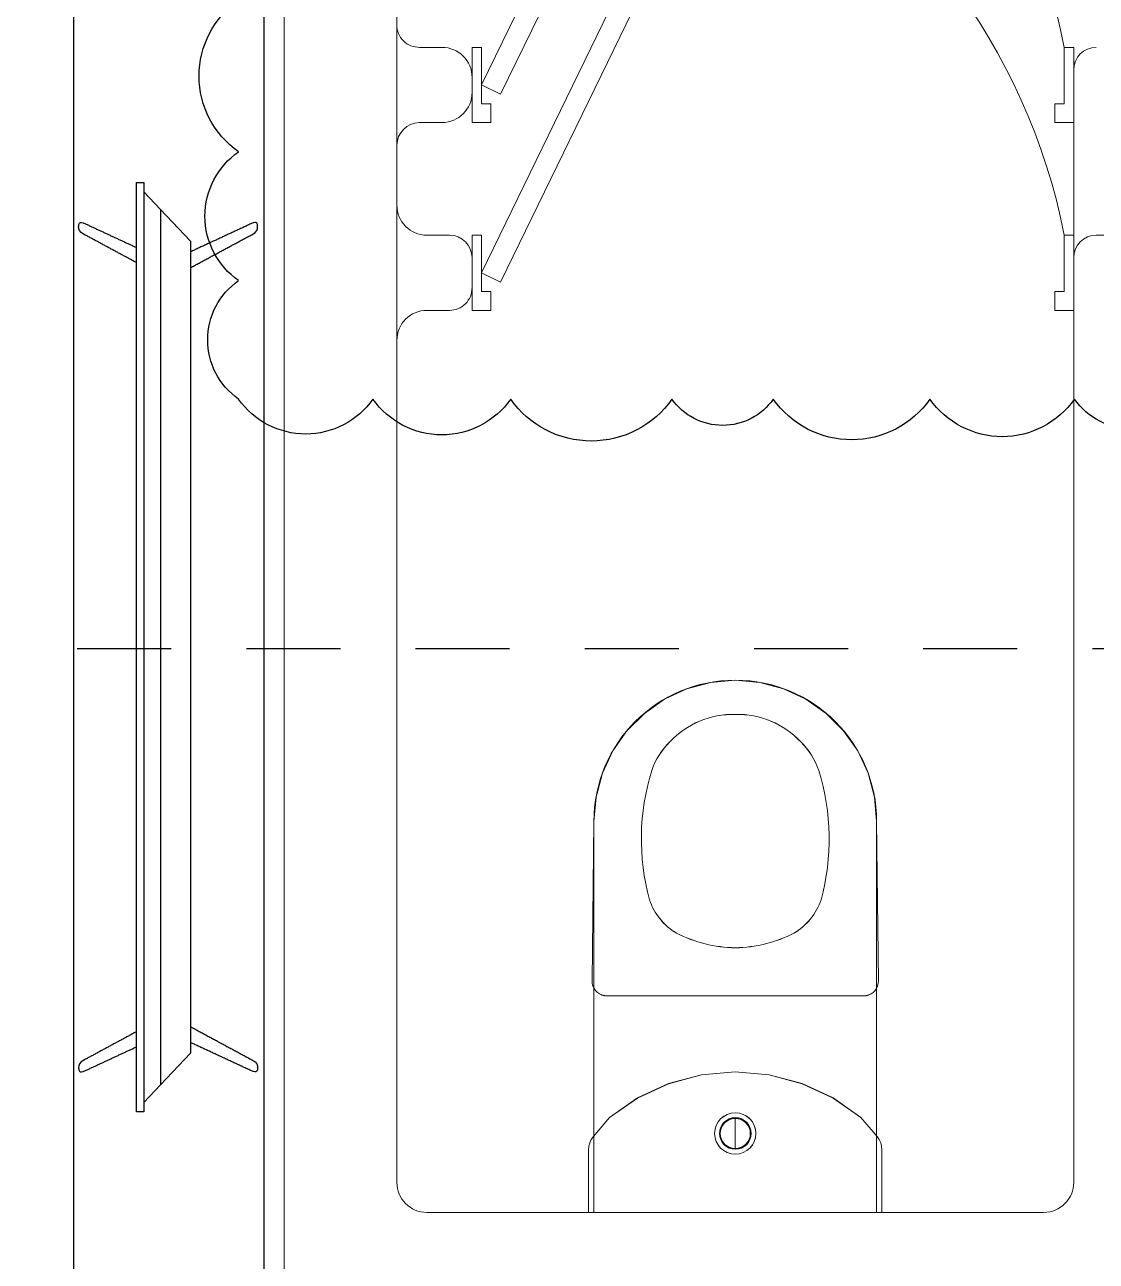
# Model space of a CAD drawing. Header units: metres. Extents: x -232 to 581, y 30 to 789.
# Drawn here: x 222.118 to 223.543, y 673.731 to 675.376 of the extents above; entities that cross this region are included whole.
import ezdxf

# ---------------------------------------------------------------- set-up
doc = ezdxf.new("R2010")
doc.units = ezdxf.units.M
doc.linetypes.add('HIDDEN2', pattern=[0.1875, 0.125, -0.0625])
for name, color, linetype, lineweight in [('A-DOOR', 35, 'Continuous', 5), ('A-WALL', 250, 'Continuous', 20), ('baños', 140, 'Continuous', 0)]:
    doc.layers.add(name, color=color, linetype=linetype, lineweight=lineweight)
doc.layers.add('MOBILIARIOS', color=252, linetype='Continuous')
doc.layers.add('Techos 1', color=7, linetype='HIDDEN2', lineweight=9, true_color=0x42391a)
doc.styles.get("Standard").update_dxf_attribs({"font": 'arial.ttf'})

# ---------------------------------------------------------------- blocks, each defined once
blk = doc.blocks.new('A$C3685e79b')
at = {"layer": 'A-DOOR'}
for p, q in [((0.0125, 0.05), (0.3248, 0.6926)), ((0.3248, 0.6926), (0.3503, 0.6802)), ((0.038, 0.0376), (0.3503, 0.6802)), ((0.3042, 0.6503), (0.294, 0.6552)), ((0.296, 0.6333), (0.2858, 0.6383)), ((0.3297, 0.6379), (0.3399, 0.6329)), ((0.3215, 0.621), (0.3317, 0.616)), ((0.038, 0.0376), (0.0125, 0.05))]:
    blk.add_line(p, q, dxfattribs=at)
for points in [[(0, 0), (0.025, 0), (0.025, 0.025), (0.0125, 0.025), (0.0125, 0.1), (0, 0.1), (0, 0)], [(0.8, 0), (0.775, 0), (0.775, 0.025), (0.7875, 0.025), (0.7875, 0.1), (0.8, 0.1), (0.8, 0)]]:
    blk.add_lwpolyline(points, dxfattribs=at)
blk.add_arc((-0.0309, -0.0619), 0.8343, 11.1901, 62.8126, dxfattribs=at)
for points in [[(0.294, 0.6539), (0.294, 0.659), (0.289, 0.6677), (0.2802, 0.6727), (0.2702, 0.6727), (0.2614, 0.6677), (0.2564, 0.6589), (0.2564, 0.6489), (0.2614, 0.6401), (0.2702, 0.6351), (0.2803, 0.6351), (0.289, 0.6401), (0.294, 0.6489), (0.294, 0.6539)], [(0.3693, 0.6173), (0.3693, 0.6224), (0.3642, 0.6311), (0.3555, 0.6361), (0.3454, 0.6361), (0.3367, 0.6311), (0.3316, 0.6224), (0.3317, 0.6123), (0.3367, 0.6035), (0.3454, 0.5985), (0.3555, 0.5985), (0.3643, 0.6036), (0.3693, 0.6123), (0.3693, 0.6173)]]:
    blk.add_open_spline(points, degree=2, dxfattribs=at)
blk = doc.blocks.new('Caroma_ToiletSuites')
at = {"layer": 'baños'}
for p, q in [((0, 708), (-32.6, 705.1)), ((32.6, 705.1), (0, 708)), ((-64.3, 696.7), (-94, 682.8)), ((-32.6, 705.1), (-64.3, 696.7)), ((64.3, 696.7), (32.6, 705.1)), ((94, 682.8), (64.3, 696.7)), ((-94, 682.8), (-120.8, 664)), ((120.8, 664), (94, 682.8)), ((-120.8, 664), (-144, 640.8)), ((144, 640.8), (120.8, 664)), ((-144, 640.8), (-162.8, 614)), ((162.8, 614), (144, 640.8)), ((-162.8, 614), (-176.7, 584.3)), ((176.7, 584.3), (162.8, 614)), ((-176.7, 584.3), (-185.1, 552.6)), ((185.1, 552.6), (176.7, 584.3)), ((-185.1, 552.6), (-188, 520)), ((188, 520), (185.1, 552.6)), ((-188, 520), (-190.5, 308)), ((-188, 0), (-188, 520)), ((188, 520), (188, 0)), ((190.5, 308), (188, 520)), ((-190.5, 308), (-190.2, 304.5)), ((-190.2, 304.5), (-189.3, 301.2)), ((-189.3, 301.2), (-187.8, 298)), ((-187.8, 298), (-185.8, 295.1)), ((185.8, 295.1), (187.8, 298)), ((187.8, 298), (189.3, 301.2)), ((189.3, 301.2), (190.2, 304.5)), ((190.2, 304.5), (190.5, 308)), ((-185.8, 295.1), (-183.4, 292.7)), ((-183.4, 292.7), (-180.5, 290.7)), ((-180.5, 290.7), (-177.3, 289.2)), ((-177.3, 289.2), (-174, 288.3)), ((-174, 288.3), (-170.5, 288)), ((-170.5, 288), (170.5, 288)), ((170.5, 288), (174, 288.3)), ((174, 288.3), (177.3, 289.2)), ((177.3, 289.2), (180.5, 290.7)), ((180.5, 290.7), (183.4, 292.7)), ((183.4, 292.7), (185.8, 295.1)), ((-45.1, 183.1), (-88.9, 171.3)), ((0, 187), (-45.1, 183.1)), ((45.1, 183.1), (0, 187)), ((88.9, 171.3), (45.1, 183.1)), ((-88.9, 171.3), (-130, 152.2)), ((130, 152.2), (88.9, 171.3)), ((-130, 152.2), (-167.1, 126.2)), ((167.1, 126.2), (130, 152.2)), ((-167.1, 126.2), (-188.7, 100.9)), ((0, 85), (0, 125)), ((188.7, 100.9), (167.1, 126.2)), ((-188.7, 100.9), (-191.4, 97)), ((191.4, 97), (188.7, 100.9)), ((-194.6, 88.2), (-195, 83.5)), ((-195, 83.5), (-195, 0)), ((-193.4, 92.7), (-194.6, 88.2)), ((-191.4, 97), (-193.4, 92.7)), ((193.4, 92.7), (191.4, 97)), ((194.6, 88.2), (193.4, 92.7)), ((195, 83.5), (194.6, 88.2)), ((195, 0), (195, 83.5)), ((-195, 0), (195, 0)), ((188, 0), (-188, 0))]:
    blk.add_line(p, q, dxfattribs=at)
for centre, radius, start, end in [((0, 520), 188, 0, 180), ((-2.7, 547.4), 115.2, 88.6565, 137.0404), ((2.7, 547.4), 115.2, 42.9609, 91.3415), ((-18.8, 556.1), 97.6, 134.3372, 160.9897), ((18.8, 556.1), 97.6, 19.01, 45.6643), ((183, 496.7), 307.9, 162.7713, 195.2143), ((-183, 496.7), 307.9, 344.7852, 17.2286), ((-36.1, 442.4), 82.4, 198.763, 239.3582), ((36.1, 442.4), 82.4, 300.6412, 341.2351), ((2.9, 529.9), 177.9, 242.916, 269.0659), ((-2.9, 529.9), 177.9, 270.9339, 297.0836), ((0, 105), 27.5, 0, 180), ((0, 105), 21, 0, 180), ((0, 105), 20, 0, 180), ((0, 105), 27.5, 180, 0), ((0, 105), 21, 180, 0), ((0, 105), 20, 180, 0)]:
    blk.add_arc(centre, radius, start, end, dxfattribs=at)
blk = doc.blocks.new('21.11.2025 LN09 2DO NIVEL')
at = {"layer": 'A-WALL', "color": 18, "true_color": 0x000000}
for p, q in [((261.1285, 155.5414), (261.1285, 158.9114)), ((261.3385, 158.0014), (261.3088, 158.0014)), ((261.3785, 157.9614), (261.3785, 157.9414)), ((262.1785, 157.9714), (262.1785, 156.4914)), ((261.3385, 157.9014), (261.3082, 157.9014)), ((261.2785, 157.8717), (261.2785, 156.4914)), ((262.1385, 156.4514), (261.3185, 156.4514))]:
    blk.add_line(p, q, dxfattribs=at)
for centre, radius, start, end in [((261.3082, 158.0311), 0.0297, 179.7717, 271.0975), ((261.3385, 157.9614), 0.04, 0, 90), ((262.2085, 157.9714), 0.03, 90, 180), ((261.3385, 157.9414), 0.04, 270, 0), ((261.3092, 157.8708), 0.0307, 91.7875, 179.4838), ((261.3185, 156.4914), 0.04, 180, 270), ((262.1385, 156.4914), 0.04, 270, 0)]:
    blk.add_arc(centre, radius, start, end, dxfattribs=at)
at = {"layer": 'Techos 1', "color": 18, "true_color": 0x000000}
blk.add_line((259.7285, 157.2014), (274.4785, 157.2014), dxfattribs=at)
at = {"color": 18, "true_color": 0x000000}
blk.add_blockref('A$C3685e79b', (261.3785, 157.9014), dxfattribs=at)
at = {"layer": 'baños', "color": 18, "true_color": 0x000000, "xscale": -0.000999999934791, "yscale": 0.000999999934791}
blk.add_blockref('Caroma_ToiletSuites', (261.7285, 156.4514), dxfattribs=at)
at = {"layer": 'baños', "color": 18, "linetype": 'Continuous', "true_color": 0x000000, "flags": 8}
for tag, p in [('TRADENAME', (265.5139, 159.7825, 0)), ('MODELNUMBER', (265.5139, 159.7825, 0)), ('PRODUCT', (265.5139, 159.7825, 0)), ('MATERIAL', (265.5139, 159.7824, 0)), ('MODELNUMBER', (266.6886, 159.7825, 0)), ('PRODUCT', (266.6886, 159.7825, 0)), ('TRADENAME', (266.6886, 159.7825, 0)), ('MATERIAL', (266.6886, 159.7824, 0))]:
    blk.add_attdef(tag, p, '', height=0.0000254, rotation=180.0001, dxfattribs=at)
blk = doc.blocks.new('A$C58f5b6b7')
at = {"layer": 'MOBILIARIOS'}
for points in [[(0, 0.2526), (2, 0.2526), (2, 0), (0, 0)], [(0.382, 0.1596), (0.382, 0.1691), (1.618, 0.1691), (1.618, 0.1596)]]:
    blk.add_lwpolyline(points, close=True, dxfattribs=at)
for points in [[(1.6059, 0.1595), (1.5823, 0.1372), (1, 0.1372), (0.4177, 0.1372), (0.3941, 0.1595)], [(1.5823, 0.1372), (1.54, 0.0973), (0.46, 0.0973), (0.4177, 0.1372)]]:
    blk.add_lwpolyline(points, dxfattribs=at)
for points, degree in [([(0.4512, 0.2382, -0.0047), (0.4469, 0.2461, -0.0047), (0.4415, 0.2461, -0.0047), (0.4325, 0.2461, -0.0047), (0.4368, 0.237, -0.0047)], 3), ([(0.4368, 0.237, -0.0047), (0.4526, 0.2031, -0.0047), (0.4683, 0.1691, -0.0047)], 2), ([(0.4885, 0.1691, -0.0047), (0.4698, 0.2037, -0.0047), (0.4512, 0.2382, -0.0047)], 2), ([(1.5115, 0.1691, -0.0047), (1.5302, 0.2037, -0.0047), (1.5488, 0.2382, -0.0047)], 2), ([(1.5632, 0.237, -0.0047), (1.5474, 0.2031, -0.0047), (1.5317, 0.1691, -0.0047)], 2), ([(1.5488, 0.2382, -0.0047), (1.5531, 0.2461, -0.0047), (1.5585, 0.2461, -0.0047), (1.5675, 0.2461, -0.0047), (1.5632, 0.237, -0.0047)], 3), ([(0.4368, 0.0172, -0.0047), (0.4554, 0.0572, -0.0047), (0.474, 0.0973, -0.0047)], 2), ([(0.4951, 0.0973, -0.0047), (0.4731, 0.0566, -0.0047), (0.4512, 0.016, -0.0047)], 2), ([(1.5049, 0.0973), (1.5269, 0.0566), (1.5488, 0.016)], 2), ([(1.5632, 0.0172), (1.5446, 0.0572), (1.526, 0.0973)], 2)]:
    blk.add_open_spline(points, degree=degree, dxfattribs=at)
for points in [[(0.4512, 0.016, -0.0047), (0.4469, 0.0081, -0.0047), (0.4415, 0.0081, -0.0047), (0.4325, 0.0081, -0.0047), (0.4368, 0.0172, -0.0047)], [(1.5488, 0.016), (1.5531, 0.0081), (1.5585, 0.0081), (1.5675, 0.0081), (1.5632, 0.0172)]]:
    blk.add_open_spline(points, degree=3, knots=[-0.08544201, -0.08544201, -0.08544201, -0.08544201, -0.04272101, 0, 0, 0, 0], dxfattribs=at)
blk = doc.blocks.new('20.03.2026 LN 09 SEGUNDO NIVEL ARQ')
at = {"layer": 'A-WALL', "color": 5}
for p, q in [((79.3959, -47.1086), (79.3959, -43.8886)), ((79.5459, -43.8886), (79.5459, -44.9086)), ((79.6159, -44.9486), (79.5859, -44.9486)), ((80.5159, -44.9486), (80.4759, -44.9486)), ((79.6459, -44.9784), (79.6459, -45.0184)), ((80.4459, -44.9786), (80.4459, -46.2086)), ((79.6159, -45.0486), (79.5859, -45.0486)), ((79.5459, -45.0886), (79.5459, -46.2086)), ((80.4059, -46.2486), (79.5859, -46.2486))]:
    blk.add_line(p, q, dxfattribs=at)
for centre, radius, start, end in [((79.5859, -44.9086), 0.04, 180, 270), ((79.6159, -44.9786), 0.03, 0.3995, 89.9991), ((80.4759, -44.9786), 0.03, 90, 180), ((79.6159, -45.0186), 0.03, 270.0009, 0.3953), ((79.5859, -45.0886), 0.04, 90, 180), ((79.5859, -46.2086), 0.04, 180, 270), ((80.4059, -46.2086), 0.04, 270, 0)]:
    blk.add_arc(centre, radius, start, end, dxfattribs=at)
at = {"layer": 'Techos 1', "color": 5}
blk.add_line((77.9959, -45.4986), (92.7459, -45.4986), dxfattribs=at)
at = {"color": 5}
blk.add_blockref('A$C3685e79b', (79.6459, -45.0486), dxfattribs=at)
at = {"layer": 'baños', "color": 5, "xscale": -0.000999999934791, "yscale": 0.000999999934791}
blk.add_blockref('Caroma_ToiletSuites', (79.9959, -46.2486), dxfattribs=at)
at = {"layer": 'MOBILIARIOS', "color": 5, "rotation": 90}
blk.add_blockref('A$C58f5b6b7', (79.3689, -46.4967, 0.0047), dxfattribs=at)
at = {"layer": 'baños', "color": 5, "linetype": 'Continuous', "flags": 8}
for tag, p in [('MODELNUMBER', (83.7813, -42.9175, 0)), ('MATERIAL', (83.7813, -42.9176, 0)), ('PRODUCT', (83.7813, -42.9176, 0)), ('TRADENAME', (83.7813, -42.9176, 0)), ('MODELNUMBER', (84.956, -42.9175, 0)), ('TRADENAME', (84.956, -42.9176, 0)), ('MATERIAL', (84.956, -42.9176, 0)), ('PRODUCT', (84.956, -42.9176, 0))]:
    blk.add_attdef(tag, p, '', height=0.0000254, rotation=180.0001, dxfattribs=at)
at = {"layer": 'baños', "color": 5, "linetype": 'Continuous'}
for tag, p, rotation in [('TRADENAME', (85.8912, -56.9933), 180.0001), ('MODELNUMBER', (85.8912, -56.9934), 180.0001), ('MATERIAL', (85.8914, -56.9932), 180.0001), ('PRODUCT', (85.8914, -56.9933), 180.0001), ('MODELNUMBER', (86.6008, -56.9934), 179.9999), ('MATERIAL', (86.6008, -56.9932), 179.9999), ('PRODUCT', (86.6008, -56.9933), 179.9999), ('TRADENAME', (86.6008, -56.9933), 179.9999)]:
    blk.add_attdef(tag, p, '', height=0.0000254, rotation=rotation, dxfattribs=at)

msp = doc.modelspace()

# ---------------------------------------------------------------- linework, layer by layer
at = {"color": 6}
msp.add_lwpolyline([(224.8965, 675.5795, -0.520567), (224.8965, 675.3444, -0.520567), (224.8965, 675.1543, -0.520567), (224.8965, 674.9933, -0.520567), (224.7674, 674.8785, -0.520567), (224.5375, 674.8785, -0.520567), (224.3677, 674.8785, -0.520567), (224.1149, 674.8785, -0.520567), (223.8755, 674.8785, -0.520567), (223.6683, 674.8785, -0.520567), (223.5138, 674.8785, -0.520567), (223.3215, 674.8785, -0.520567), (223.1133, 674.8785, -0.520567), (222.9785, 674.8785, -0.520567), (222.7641, 674.8785, -0.520567), (222.5809, 674.8785, -0.520567), (222.4022, 674.8785, -0.520567), (222.4022, 675.0361, -0.520567), (222.4022, 675.2075, -0.520567), (222.4022, 675.4089, -0.520567)], format="xyb", dxfattribs=at)

# ---------------------------------------------------------------- block references
at = {"color": 1}
for name, p in [('20.03.2026 LN 09 SEGUNDO NIVEL ARQ', (143.0668, 720.0451)), ('21.11.2025 LN09 2DO NIVEL', (-38.6658, 517.345))]:
    msp.add_blockref(name, p, dxfattribs=at)

doc.saveas('drawing.dxf')
